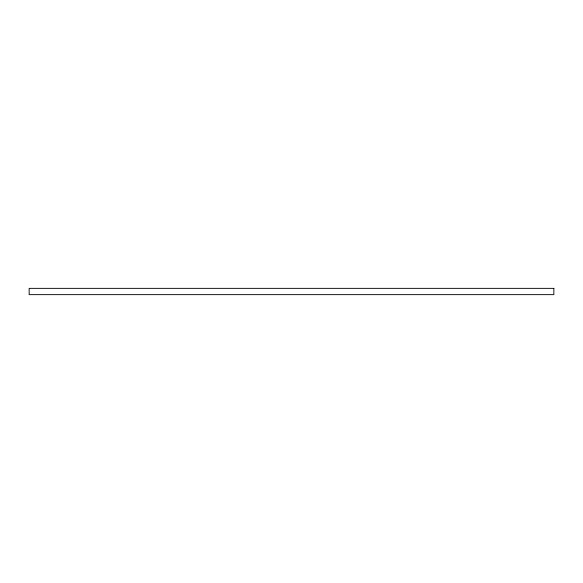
<?xml version="1.0" encoding="UTF-8"?>
<svg xmlns="http://www.w3.org/2000/svg" width="583" height="583" viewBox="0 0 583 583"><rect width="100%" height="100%" fill="white"/><g stroke="black" fill="none" stroke-linecap="round" stroke-linejoin="round"><path stroke-width="0.87" d="M553.85 288.359L29.15 288.359L29.15 294.641L553.85 294.641L553.85 288.359"/></g></svg>
